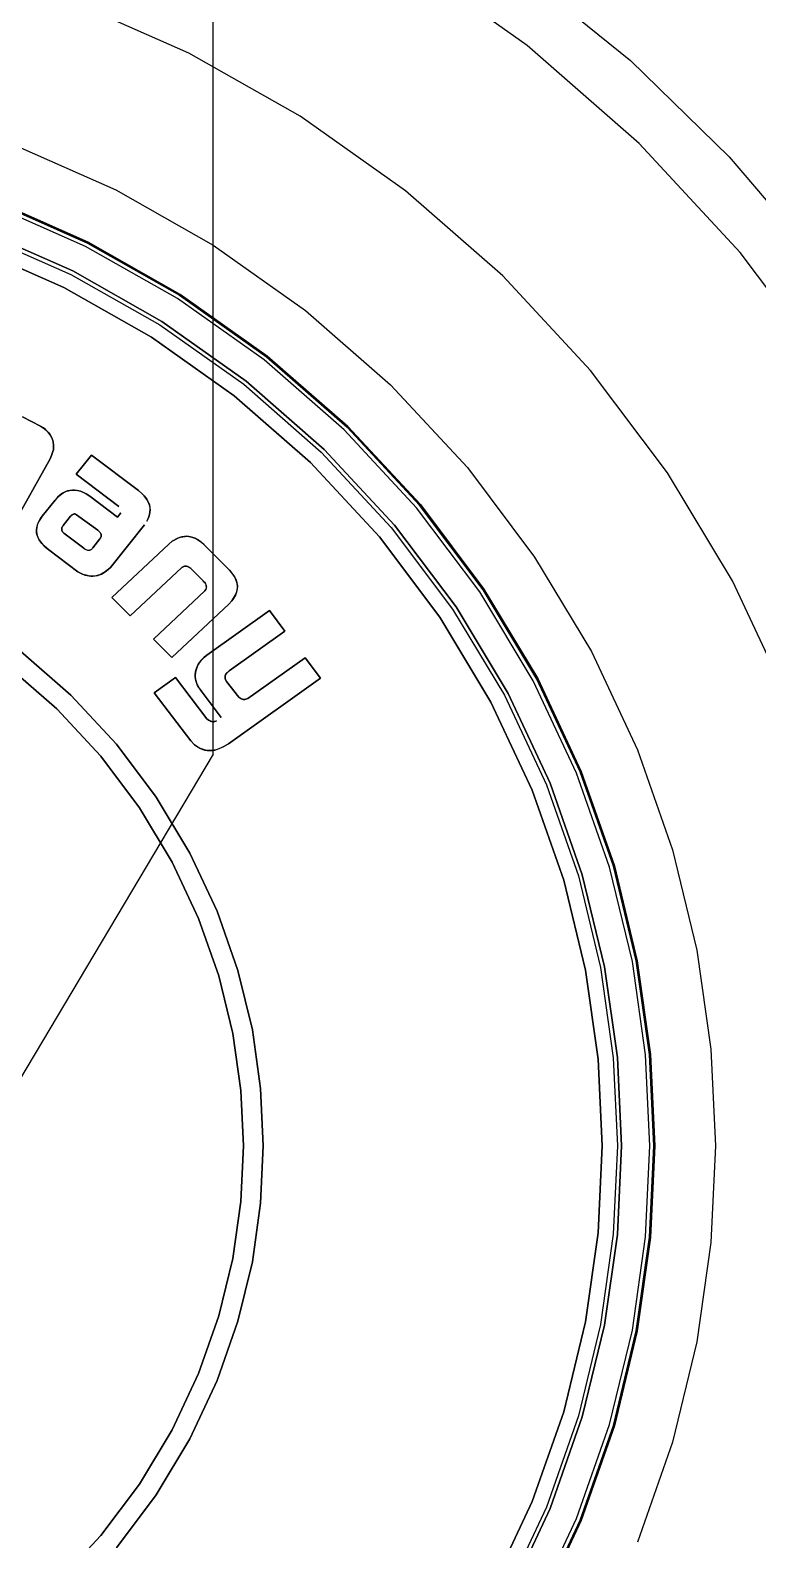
# Model space of a CAD drawing. Header units: millimetres. Extents: x 10366 to 13995, y 24552 to 29685.
# Drawn here: x 11322.89 to 11341.42, y 27981.91 to 28020.38 of the extents above; entities that cross this region are included whole.
import ezdxf

# ---------------------------------------------------------------- set-up
doc = ezdxf.new("R2010")
doc.units = ezdxf.units.MM
doc.header["$LTSCALE"] = 3
doc.layers.add('DomyÅ›lny', color=7, linetype='Continuous')

msp = doc.modelspace()

# ---------------------------------------------------------------- linework, layer by layer
at = {"layer": 'DomyÅ›lny'}
for p, q in [((11327.545, 28001.932), (11327.545, 28029.621)), ((11324.058, 28009.068), (11324.447, 28009.555)), ((11324.447, 28009.555), (11324.058, 28009.068)), ((11323.19, 28007.996), (11323.519, 28008.408)), ((11323.519, 28008.408), (11323.19, 28007.996)), ((11325.115, 28007.972), (11325.198, 28008.084)), ((11325.198, 28008.084), (11325.115, 28007.972)), ((11323.912, 28007.999), (11323.727, 28007.761)), ((11323.727, 28007.761), (11323.912, 28007.999)), ((11324.486, 28007.193), (11324.661, 28007.42)), ((11324.661, 28007.42), (11324.486, 28007.193)), ((11326.419, 28007.286), (11326.507, 28007.357)), ((11326.507, 28007.357), (11326.419, 28007.286)), ((11326.027, 28004.863), (11327.339, 28006.098)), ((11327.339, 28006.098), (11326.027, 28004.863)), ((11328.024, 28005.841), (11327.944, 28005.752)), ((11327.944, 28005.752), (11328.024, 28005.841)), ((11328.431, 28003.351), (11329.889, 28004.392)), ((11329.889, 28004.392), (11328.431, 28003.351)), ((11327.545, 28001.932), (11319.232, 27987.951)), ((11327.934, 28002.194), (11327.821, 28002.125)), ((11327.821, 28002.125), (11327.934, 28002.194))]:
    msp.add_line(p, q, dxfattribs=at)
for points in [[(11343.23, 28011.715, 0), (11340.974, 28014.716, 0), (11338.399, 28017.49, 0), (11335.542, 28019.991, 0), (11332.451, 28022.182, 0)], [(11335.419, 28021.84, 0), (11338.174, 28019.611, 0), (11340.693, 28017.155, 0), (11342.974, 28014.475, 0)], [(11342.114, 28003.49, 0), (11340.774, 28006.349, 0), (11339.119, 28009.105, 0), (11337.161, 28011.71, 0), (11334.925, 28014.118, 0), (11332.446, 28016.288, 0), (11329.763, 28018.189, 0), (11326.925, 28019.797, 0), (11323.98, 28021.098, 0)], [(11312.097, 28017.876, 0), (11314.496, 28017.772, 0), (11316.955, 28017.444, 0), (11319.443, 28016.876, 0), (11321.925, 28016.056, 0), (11324.36, 28014.98, 0), (11326.707, 28013.65, 0), (11328.925, 28012.078, 0), (11330.976, 28010.283, 0), (11332.825, 28008.292, 0), (11334.444, 28006.138, 0), (11335.813, 28003.858, 0), (11336.922, 28001.494, 0), (11337.766, 27999.085, 0), (11338.35, 27996.668, 0), (11338.688, 27994.28, 0), (11338.796, 27991.951, 0), (11338.688, 27989.621, 0), (11338.35, 27987.233, 0), (11337.766, 27984.817, 0), (11336.922, 27982.408, 0), (11335.813, 27980.044, 0)], [(11312.097, 28017.851, 0), (11314.494, 28017.746, 0), (11316.95, 28017.419, 0), (11319.436, 28016.851, 0), (11321.915, 28016.033, 0), (11324.348, 28014.958, 0), (11326.693, 28013.629, 0), (11328.909, 28012.059, 0), (11330.958, 28010.265, 0), (11332.805, 28008.276, 0), (11334.422, 28006.124, 0), (11335.79, 28003.847, 0), (11336.897, 28001.485, 0), (11337.74, 27999.078, 0), (11338.325, 27996.664, 0), (11338.662, 27994.278, 0), (11338.77, 27991.951, 0), (11338.662, 27989.624, 0), (11338.325, 27987.238, 0), (11337.74, 27984.824, 0), (11336.897, 27982.417, 0), (11335.79, 27980.055, 0)], [(11322.493, 28017.449, 0), (11325.068, 28016.311, 0), (11327.551, 28014.904, 0), (11329.898, 28013.241, 0), (11332.067, 28011.342, 0), (11334.023, 28009.236, 0), (11335.735, 28006.957, 0), (11337.184, 28004.546, 0), (11338.356, 28002.045, 0), (11339.249, 27999.497, 0), (11339.867, 27996.941, 0), (11340.225, 27994.415, 0), (11340.339, 27991.951, 0), (11340.225, 27989.487, 0), (11339.867, 27986.961, 0), (11339.249, 27984.405, 0), (11338.356, 27981.857, 0)], [(11335.699, 27980.101, 0), (11336.802, 27982.454, 0), (11337.642, 27984.852, 0), (11338.224, 27987.256, 0), (11338.56, 27989.633, 0), (11338.667, 27991.951, 0), (11338.56, 27994.269, 0), (11338.224, 27996.646, 0), (11337.642, 27999.05, 0), (11336.802, 28001.448, 0), (11335.699, 28003.801, 0), (11334.336, 28006.069, 0), (11332.725, 28008.213, 0), (11330.885, 28010.195, 0), (11328.844, 28011.981, 0), (11326.636, 28013.546, 0), (11324.3, 28014.869, 0), (11321.877, 28015.94, 0)], [(11335.79, 27980.055, 0), (11336.897, 27982.417, 0), (11337.74, 27984.824, 0), (11338.325, 27987.238, 0), (11338.662, 27989.624, 0), (11338.77, 27991.951, 0), (11338.662, 27994.278, 0), (11338.325, 27996.664, 0), (11337.74, 27999.078, 0), (11336.897, 28001.485, 0), (11335.79, 28003.847, 0), (11334.422, 28006.124, 0), (11332.805, 28008.276, 0), (11330.958, 28010.265, 0), (11328.909, 28012.059, 0), (11326.693, 28013.629, 0), (11324.348, 28014.958, 0), (11321.915, 28016.033, 0)], [(11335.813, 27980.044, 0), (11336.922, 27982.408, 0), (11337.766, 27984.817, 0), (11338.35, 27987.233, 0), (11338.688, 27989.621, 0), (11338.796, 27991.951, 0), (11338.688, 27994.28, 0), (11338.35, 27996.668, 0), (11337.766, 27999.085, 0), (11336.922, 28001.494, 0), (11335.813, 28003.858, 0), (11334.444, 28006.138, 0), (11332.825, 28008.292, 0), (11330.976, 28010.283, 0), (11328.925, 28012.078, 0), (11326.707, 28013.65, 0), (11324.36, 28014.98, 0), (11321.925, 28016.056, 0)], [(11321.574, 28015.196, 0), (11323.922, 28014.158, 0), (11326.185, 28012.876, 0), (11328.325, 28011.36, 0), (11330.302, 28009.629, 0), (11332.085, 28007.708, 0), (11333.646, 28005.631, 0), (11334.967, 28003.433, 0), (11336.035, 28001.153, 0), (11336.849, 27998.83, 0), (11337.413, 27996.5, 0), (11337.739, 27994.197, 0), (11337.843, 27991.951, 0), (11337.739, 27989.705, 0), (11337.413, 27987.402, 0), (11336.849, 27985.072, 0), (11336.035, 27982.749, 0), (11334.967, 27980.469, 0)], [(11321.612, 28015.289, 0), (11323.969, 28014.247, 0), (11326.242, 28012.96, 0), (11328.39, 28011.437, 0), (11330.375, 28009.699, 0), (11332.165, 28007.771, 0), (11333.733, 28005.686, 0), (11335.058, 28003.479, 0), (11336.131, 28001.19, 0), (11336.948, 27998.857, 0), (11337.515, 27996.518, 0), (11337.842, 27994.206, 0), (11337.946, 27991.951, 0), (11337.842, 27989.696, 0), (11337.515, 27987.384, 0), (11336.948, 27985.044, 0), (11336.131, 27982.712, 0), (11335.058, 27980.423, 0)], [(11335.058, 27980.423, 0), (11336.131, 27982.712, 0), (11336.948, 27985.044, 0), (11337.515, 27987.384, 0), (11337.842, 27989.696, 0), (11337.946, 27991.951, 0), (11337.842, 27994.206, 0), (11337.515, 27996.518, 0), (11336.948, 27998.857, 0), (11336.131, 28001.19, 0), (11335.058, 28003.479, 0), (11333.733, 28005.686, 0), (11332.165, 28007.771, 0), (11330.375, 28009.699, 0), (11328.39, 28011.437, 0), (11326.242, 28012.96, 0), (11323.969, 28014.247, 0), (11321.612, 28015.289, 0)], [(11334.622, 27980.642, 0), (11335.675, 27982.887, 0), (11336.476, 27985.176, 0), (11337.032, 27987.47, 0), (11337.353, 27989.738, 0), (11337.455, 27991.951, 0), (11337.353, 27994.163, 0), (11337.032, 27996.432, 0), (11336.476, 27998.726, 0), (11335.675, 28001.015, 0), (11334.622, 28003.26, 0), (11333.322, 28005.425, 0), (11331.784, 28007.471, 0), (11330.028, 28009.362, 0), (11328.08, 28011.067, 0), (11325.973, 28012.561, 0), (11323.744, 28013.824, 0), (11321.431, 28014.846, 0)], [(11321.431, 28014.846, 0), (11323.744, 28013.824, 0), (11325.973, 28012.561, 0), (11328.08, 28011.067, 0), (11330.028, 28009.362, 0), (11331.784, 28007.471, 0), (11333.322, 28005.425, 0), (11334.622, 28003.26, 0), (11335.675, 28001.015, 0), (11336.476, 27998.726, 0), (11337.032, 27996.432, 0), (11337.353, 27994.163, 0), (11337.455, 27991.951, 0), (11337.353, 27989.738, 0), (11337.032, 27987.47, 0), (11336.476, 27985.176, 0), (11335.675, 27982.887, 0), (11334.622, 27980.642, 0)], [(11322.695, 28010.525, 0), (11323.148, 28010.289, 0)], [(11323.148, 28010.289, 0), (11322.695, 28010.525, 0)], [(11323.148, 28010.289, 0), (11323.25, 28010.226, 0), (11323.304, 28010.181, 0), (11323.352, 28010.13, 0), (11323.395, 28010.072, 0), (11323.437, 28009.993, 0), (11323.456, 28009.943, 0), (11323.47, 28009.894, 0), (11323.484, 28009.806, 0)], [(11323.484, 28009.806, 0), (11323.469, 28009.897, 0), (11323.455, 28009.948, 0), (11323.435, 28009.999, 0), (11323.413, 28010.042, 0), (11323.371, 28010.107, 0), (11323.326, 28010.159, 0), (11323.275, 28010.207, 0), (11323.223, 28010.245, 0), (11323.148, 28010.289, 0)], [(11323.484, 28009.806, 0), (11323.484, 28009.733, 0), (11323.479, 28009.691, 0), (11323.468, 28009.643, 0), (11323.434, 28009.543, 0), (11323.392, 28009.459, 0)], [(11323.392, 28009.459, 0), (11323.434, 28009.544, 0), (11323.468, 28009.644, 0), (11323.479, 28009.692, 0), (11323.484, 28009.733, 0), (11323.484, 28009.806, 0)], [(11323.392, 28009.459, 0), (11322.438, 28007.741, 0)], [(11322.438, 28007.741, 0), (11323.392, 28009.459, 0)], [(11324.447, 28009.555, 0), (11325.646, 28008.651, 0)], [(11325.646, 28008.651, 0), (11324.447, 28009.555, 0)], [(11325.148, 28008.247, 0), (11324.058, 28009.068, 0)], [(11324.058, 28009.068, 0), (11325.148, 28008.247, 0)], [(11323.519, 28008.408, 0), (11323.597, 28008.493, 0), (11323.657, 28008.545, 0), (11323.729, 28008.593, 0), (11323.815, 28008.632, 0), (11323.866, 28008.647, 0), (11323.925, 28008.657, 0), (11324.017, 28008.661, 0), (11324.088, 28008.653, 0), (11324.17, 28008.633, 0), (11324.248, 28008.602, 0), (11324.316, 28008.566, 0), (11324.41, 28008.503, 0)], [(11324.41, 28008.503, 0), (11324.316, 28008.566, 0), (11324.248, 28008.602, 0), (11324.169, 28008.633, 0), (11324.087, 28008.653, 0), (11324.016, 28008.661, 0), (11323.961, 28008.661, 0), (11323.895, 28008.653, 0), (11323.841, 28008.64, 0), (11323.793, 28008.624, 0), (11323.711, 28008.582, 0), (11323.641, 28008.532, 0), (11323.585, 28008.481, 0), (11323.519, 28008.408, 0)], [(11324.41, 28008.503, 0), (11325.115, 28007.972, 0)], [(11325.115, 28007.972, 0), (11324.41, 28008.503, 0)], [(11325.646, 28008.651, 0), (11325.732, 28008.574, 0)], [(11325.732, 28008.574, 0), (11325.646, 28008.651, 0)], [(11325.732, 28008.574, 0), (11325.791, 28008.513, 0), (11325.855, 28008.429, 0), (11325.885, 28008.376, 0), (11325.908, 28008.328, 0), (11325.922, 28008.285, 0), (11325.938, 28008.208, 0), (11325.941, 28008.16, 0), (11325.938, 28008.101, 0), (11325.928, 28008.039, 0), (11325.912, 28007.983, 0), (11325.862, 28007.871, 0)], [(11325.862, 28007.871, 0), (11325.893, 28007.935, 0), (11325.911, 28007.983, 0), (11325.927, 28008.038, 0), (11325.938, 28008.1, 0), (11325.941, 28008.158, 0), (11325.939, 28008.206, 0), (11325.924, 28008.281, 0), (11325.91, 28008.323, 0), (11325.887, 28008.373, 0), (11325.856, 28008.426, 0), (11325.791, 28008.513, 0), (11325.732, 28008.574, 0)], [(11324.069, 28008.035, 0), (11324.048, 28008.046, 0), (11324.036, 28008.05, 0), (11324.024, 28008.053, 0), (11324.011, 28008.053, 0), (11324, 28008.052, 0), (11323.987, 28008.049, 0), (11323.971, 28008.043, 0), (11323.951, 28008.032, 0), (11323.93, 28008.016, 0), (11323.912, 28007.999, 0)], [(11323.912, 28007.999, 0), (11323.931, 28008.017, 0), (11323.952, 28008.033, 0), (11323.972, 28008.044, 0), (11323.988, 28008.05, 0), (11324.001, 28008.052, 0), (11324.011, 28008.053, 0), (11324.018, 28008.053, 0), (11324.03, 28008.051, 0), (11324.043, 28008.048, 0), (11324.053, 28008.044, 0), (11324.069, 28008.035, 0)], [(11323.19, 28007.996, 0), (11323.146, 28007.933, 0), (11323.099, 28007.849, 0), (11323.067, 28007.769, 0), (11323.053, 28007.708, 0), (11323.046, 28007.642, 0), (11323.048, 28007.601, 0), (11323.054, 28007.555, 0), (11323.066, 28007.506, 0), (11323.082, 28007.462, 0), (11323.118, 28007.391, 0), (11323.181, 28007.304, 0), (11323.243, 28007.237, 0), (11323.361, 28007.137, 0)], [(11323.361, 28007.137, 0), (11323.242, 28007.238, 0), (11323.18, 28007.305, 0), (11323.116, 28007.394, 0), (11323.08, 28007.468, 0), (11323.064, 28007.514, 0), (11323.052, 28007.564, 0), (11323.047, 28007.609, 0), (11323.047, 28007.649, 0), (11323.054, 28007.713, 0), (11323.07, 28007.777, 0), (11323.103, 28007.858, 0), (11323.148, 28007.936, 0), (11323.19, 28007.996, 0)], [(11323.727, 28007.761, 0), (11323.716, 28007.746, 0), (11323.704, 28007.726, 0), (11323.698, 28007.714, 0), (11323.694, 28007.7, 0), (11323.691, 28007.687, 0), (11323.69, 28007.673, 0), (11323.691, 28007.656, 0), (11323.693, 28007.641, 0), (11323.698, 28007.626, 0), (11323.706, 28007.611, 0), (11323.714, 28007.597, 0), (11323.742, 28007.565, 0)], [(11323.742, 28007.565, 0), (11323.722, 28007.587, 0), (11323.713, 28007.6, 0), (11323.704, 28007.615, 0), (11323.696, 28007.631, 0), (11323.692, 28007.646, 0), (11323.69, 28007.663, 0), (11323.69, 28007.679, 0), (11323.692, 28007.693, 0), (11323.695, 28007.705, 0), (11323.706, 28007.729, 0), (11323.717, 28007.747, 0), (11323.727, 28007.761, 0)], [(11324.613, 28007.638, 0), (11324.069, 28008.035, 0)], [(11324.069, 28008.035, 0), (11324.613, 28007.638, 0)], [(11325.798, 28007.775, 0), (11324.931, 28006.692, 0)], [(11324.931, 28006.692, 0), (11325.798, 28007.775, 0)], [(11323.742, 28007.565, 0), (11324.256, 28007.178, 0)], [(11324.256, 28007.178, 0), (11323.742, 28007.565, 0)], [(11324.661, 28007.42, 0), (11324.676, 28007.44, 0), (11324.682, 28007.451, 0), (11324.688, 28007.462, 0), (11324.692, 28007.475, 0), (11324.695, 28007.487, 0), (11324.697, 28007.501, 0), (11324.696, 28007.518, 0), (11324.695, 28007.528, 0), (11324.692, 28007.538, 0), (11324.688, 28007.549, 0), (11324.678, 28007.568, 0), (11324.667, 28007.583, 0), (11324.644, 28007.611, 0), (11324.613, 28007.638, 0)], [(11324.613, 28007.638, 0), (11324.662, 28007.59, 0), (11324.673, 28007.575, 0), (11324.684, 28007.558, 0), (11324.692, 28007.537, 0), (11324.695, 28007.527, 0), (11324.696, 28007.517, 0), (11324.697, 28007.5, 0), (11324.695, 28007.487, 0), (11324.692, 28007.474, 0), (11324.688, 28007.462, 0), (11324.682, 28007.451, 0), (11324.676, 28007.44, 0), (11324.661, 28007.42, 0)], [(11324.969, 28005.927, 0), (11326.419, 28007.286, 0)], [(11326.419, 28007.286, 0), (11324.969, 28005.927, 0)], [(11326.507, 28007.357, 0), (11326.572, 28007.397, 0), (11326.662, 28007.442, 0), (11326.717, 28007.461, 0), (11326.777, 28007.475, 0), (11326.834, 28007.483, 0), (11326.883, 28007.484, 0), (11326.926, 28007.48, 0), (11326.971, 28007.473, 0), (11327.03, 28007.457, 0), (11327.103, 28007.426, 0), (11327.174, 28007.385, 0), (11327.233, 28007.342, 0), (11327.32, 28007.263, 0)], [(11327.32, 28007.263, 0), (11327.249, 28007.329, 0), (11327.15, 28007.4, 0), (11327.087, 28007.433, 0), (11327.026, 28007.458, 0), (11326.972, 28007.473, 0), (11326.926, 28007.48, 0), (11326.877, 28007.484, 0), (11326.819, 28007.481, 0), (11326.753, 28007.47, 0), (11326.688, 28007.451, 0), (11326.631, 28007.428, 0), (11326.507, 28007.357, 0)], [(11324.103, 28006.578, 0), (11323.361, 28007.137, 0)], [(11323.361, 28007.137, 0), (11324.103, 28006.578, 0)], [(11324.256, 28007.178, 0), (11324.29, 28007.157, 0), (11324.308, 28007.147, 0), (11324.328, 28007.139, 0), (11324.348, 28007.134, 0), (11324.368, 28007.131, 0), (11324.386, 28007.131, 0), (11324.402, 28007.133, 0), (11324.415, 28007.136, 0), (11324.424, 28007.14, 0), (11324.434, 28007.145, 0), (11324.444, 28007.152, 0), (11324.455, 28007.16, 0), (11324.466, 28007.171, 0), (11324.486, 28007.193, 0)], [(11327.32, 28007.263, 0), (11327.96, 28006.62, 0)], [(11327.96, 28006.62, 0), (11327.32, 28007.263, 0)], [(11324.931, 28006.692, 0), (11324.793, 28006.576, 0), (11324.698, 28006.521, 0), (11324.65, 28006.502, 0), (11324.568, 28006.479, 0), (11324.507, 28006.471, 0), (11324.452, 28006.469, 0), (11324.402, 28006.472, 0), (11324.311, 28006.49, 0), (11324.234, 28006.514, 0), (11324.171, 28006.542, 0), (11324.103, 28006.578, 0)], [(11324.103, 28006.578, 0), (11324.218, 28006.521, 0), (11324.291, 28006.495, 0), (11324.379, 28006.475, 0), (11324.428, 28006.47, 0), (11324.48, 28006.469, 0), (11324.538, 28006.474, 0), (11324.608, 28006.489, 0), (11324.652, 28006.502, 0), (11324.7, 28006.522, 0), (11324.795, 28006.577, 0), (11324.871, 28006.636, 0), (11324.931, 28006.692, 0)], [(11326.749, 28006.691, 0), (11325.435, 28005.459, 0)], [(11325.435, 28005.459, 0), (11326.749, 28006.691, 0)], [(11327.005, 28006.639, 0), (11326.976, 28006.666, 0), (11326.939, 28006.693, 0), (11326.92, 28006.704, 0), (11326.905, 28006.711, 0), (11326.891, 28006.716, 0), (11326.865, 28006.722, 0), (11326.849, 28006.723, 0), (11326.832, 28006.723, 0), (11326.814, 28006.72, 0), (11326.796, 28006.716, 0), (11326.779, 28006.709, 0), (11326.764, 28006.701, 0), (11326.749, 28006.691, 0)], [(11326.749, 28006.691, 0), (11326.78, 28006.709, 0), (11326.798, 28006.716, 0), (11326.816, 28006.721, 0), (11326.834, 28006.723, 0), (11326.852, 28006.723, 0), (11326.868, 28006.721, 0), (11326.895, 28006.715, 0), (11326.909, 28006.709, 0), (11326.925, 28006.701, 0), (11326.962, 28006.677, 0), (11327.005, 28006.639, 0)], [(11327.294, 28006.348, 0), (11327.005, 28006.639, 0)], [(11327.005, 28006.639, 0), (11327.294, 28006.348, 0)], [(11327.96, 28006.62, 0), (11328.026, 28006.547, 0), (11328.093, 28006.452, 0), (11328.124, 28006.389, 0), (11328.142, 28006.342, 0), (11328.154, 28006.3, 0), (11328.164, 28006.231, 0), (11328.165, 28006.196, 0), (11328.162, 28006.152, 0), (11328.153, 28006.097, 0), (11328.136, 28006.039, 0), (11328.114, 28005.987, 0), (11328.066, 28005.901, 0), (11328.024, 28005.841, 0)], [(11328.024, 28005.841, 0), (11328.069, 28005.904, 0), (11328.119, 28005.997, 0), (11328.141, 28006.054, 0), (11328.157, 28006.115, 0), (11328.164, 28006.169, 0), (11328.165, 28006.213, 0), (11328.158, 28006.28, 0), (11328.137, 28006.359, 0), (11328.118, 28006.403, 0), (11328.084, 28006.467, 0), (11328.019, 28006.555, 0), (11327.96, 28006.62, 0)], [(11327.339, 28006.098, 0), (11327.358, 28006.125, 0), (11327.365, 28006.141, 0), (11327.37, 28006.156, 0), (11327.374, 28006.173, 0), (11327.375, 28006.189, 0), (11327.375, 28006.204, 0), (11327.373, 28006.218, 0), (11327.366, 28006.245, 0), (11327.359, 28006.261, 0), (11327.349, 28006.28, 0), (11327.322, 28006.318, 0), (11327.294, 28006.348, 0)], [(11327.294, 28006.348, 0), (11327.324, 28006.316, 0), (11327.352, 28006.275, 0), (11327.361, 28006.256, 0), (11327.367, 28006.241, 0), (11327.373, 28006.215, 0), (11327.375, 28006.201, 0), (11327.375, 28006.186, 0), (11327.373, 28006.17, 0), (11327.37, 28006.154, 0), (11327.364, 28006.139, 0), (11327.357, 28006.125, 0), (11327.339, 28006.098, 0)], [(11325.435, 28005.459, 0), (11324.969, 28005.927, 0)], [(11324.969, 28005.927, 0), (11325.435, 28005.459, 0)], [(11327.944, 28005.752, 0), (11326.495, 28004.393, 0)], [(11326.495, 28004.393, 0), (11327.944, 28005.752, 0)], [(11327.387, 28004.455, 0), (11328.981, 28005.592, 0)], [(11328.981, 28005.592, 0), (11327.387, 28004.455, 0)], [(11328.981, 28005.592, 0), (11329.377, 28005.068, 0)], [(11329.377, 28005.068, 0), (11328.981, 28005.592, 0)], [(11329.377, 28005.068, 0), (11327.954, 28004.053, 0)], [(11327.954, 28004.053, 0), (11329.377, 28005.068, 0)], [(11326.495, 28004.393, 0), (11326.027, 28004.863, 0)], [(11326.027, 28004.863, 0), (11326.495, 28004.393, 0)], [(11325.084, 27981.713, 0), (11326.098, 27983.063, 0), (11326.956, 27984.491, 0), (11327.65, 27985.972, 0), (11328.179, 27987.482, 0), (11328.546, 27988.995, 0), (11328.757, 27990.491, 0), (11328.825, 27991.951, 0), (11328.757, 27993.41, 0), (11328.546, 27994.907, 0), (11328.179, 27996.42, 0), (11327.65, 27997.93, 0), (11326.956, 27999.411, 0), (11326.098, 28000.839, 0), (11325.084, 28002.189, 0), (11323.925, 28003.437, 0), (11322.64, 28004.561, 0)], [(11322.64, 28004.561, 0), (11323.925, 28003.437, 0), (11325.084, 28002.189, 0), (11326.098, 28000.839, 0), (11326.956, 27999.411, 0), (11327.65, 27997.93, 0), (11328.179, 27996.42, 0), (11328.546, 27994.907, 0), (11328.757, 27993.41, 0), (11328.825, 27991.951, 0), (11328.757, 27990.491, 0), (11328.546, 27988.995, 0), (11328.179, 27987.482, 0), (11327.65, 27985.972, 0), (11326.956, 27984.491, 0), (11326.098, 27983.063, 0), (11325.084, 27981.713, 0)], [(11327.24, 28003.548, 0), (11327.152, 28003.685, 0), (11327.12, 28003.757, 0), (11327.102, 28003.811, 0), (11327.095, 28003.849, 0), (11327.09, 28003.913, 0), (11327.093, 28003.971, 0), (11327.109, 28004.065, 0), (11327.141, 28004.164, 0), (11327.166, 28004.218, 0), (11327.199, 28004.272, 0), (11327.238, 28004.322, 0), (11327.323, 28004.404, 0), (11327.387, 28004.455, 0)], [(11327.387, 28004.455, 0), (11327.381, 28004.451, 0), (11327.321, 28004.403, 0), (11327.235, 28004.318, 0), (11327.196, 28004.267, 0), (11327.163, 28004.213, 0), (11327.139, 28004.158, 0), (11327.108, 28004.058, 0), (11327.092, 28003.965, 0), (11327.09, 28003.908, 0), (11327.095, 28003.846, 0), (11327.103, 28003.808, 0), (11327.121, 28003.754, 0), (11327.153, 28003.683, 0), (11327.195, 28003.612, 0), (11327.24, 28003.548, 0)], [(11329.889, 28004.392, 0), (11330.284, 28003.87, 0)], [(11330.284, 28003.87, 0), (11329.889, 28004.392, 0)], [(11322.32, 28004.178, 0), (11323.566, 28003.087, 0), (11324.689, 28001.878, 0), (11325.672, 28000.569, 0), (11326.504, 27999.184, 0), (11327.177, 27997.748, 0), (11327.69, 27996.284, 0), (11328.045, 27994.817, 0), (11328.25, 27993.366, 0), (11328.316, 27991.951, 0), (11328.25, 27990.536, 0), (11328.045, 27989.085, 0), (11327.69, 27987.617, 0), (11327.177, 27986.154, 0), (11326.504, 27984.717, 0), (11325.672, 27983.333, 0), (11324.689, 27982.024, 0), (11323.566, 27980.815, 0)], [(11323.566, 27980.815, 0), (11324.689, 27982.024, 0), (11325.672, 27983.333, 0), (11326.504, 27984.717, 0), (11327.177, 27986.154, 0), (11327.69, 27987.617, 0), (11328.045, 27989.085, 0), (11328.25, 27990.536, 0), (11328.316, 27991.951, 0), (11328.25, 27993.366, 0), (11328.045, 27994.817, 0), (11327.69, 27996.284, 0), (11327.177, 27997.748, 0), (11326.504, 27999.184, 0), (11325.672, 28000.569, 0), (11324.689, 28001.878, 0), (11323.566, 28003.087, 0), (11322.32, 28004.178, 0)], [(11326.048, 28003.5, 0), (11326.59, 28003.887, 0)], [(11326.59, 28003.887, 0), (11326.048, 28003.5, 0)], [(11326.59, 28003.887, 0), (11327.386, 28002.836, 0)], [(11327.386, 28002.836, 0), (11326.59, 28003.887, 0)], [(11327.954, 28004.053, 0), (11327.909, 28004.015, 0), (11327.889, 28003.994, 0), (11327.872, 28003.97, 0), (11327.865, 28003.957, 0), (11327.859, 28003.944, 0), (11327.854, 28003.93, 0), (11327.851, 28003.917, 0), (11327.85, 28003.905, 0), (11327.85, 28003.886, 0), (11327.851, 28003.873, 0), (11327.854, 28003.861, 0), (11327.862, 28003.837, 0), (11327.874, 28003.815, 0), (11327.891, 28003.788, 0)], [(11327.891, 28003.788, 0), (11327.876, 28003.812, 0), (11327.863, 28003.836, 0), (11327.854, 28003.861, 0), (11327.851, 28003.873, 0), (11327.85, 28003.885, 0), (11327.85, 28003.903, 0), (11327.853, 28003.926, 0), (11327.857, 28003.939, 0), (11327.862, 28003.952, 0), (11327.876, 28003.976, 0), (11327.893, 28003.998, 0), (11327.912, 28004.018, 0), (11327.954, 28004.053, 0)], [(11330.284, 28003.87, 0), (11327.934, 28002.194, 0)], [(11327.934, 28002.194, 0), (11330.284, 28003.87, 0)], [(11326.976, 28002.273, 0), (11326.048, 28003.5, 0)], [(11326.048, 28003.5, 0), (11326.976, 28002.273, 0)], [(11327.754, 28002.868, 0), (11327.24, 28003.548, 0)], [(11327.24, 28003.548, 0), (11327.754, 28002.868, 0)], [(11327.891, 28003.788, 0), (11328.201, 28003.388, 0)], [(11328.201, 28003.388, 0), (11327.891, 28003.788, 0)], [(11328.201, 28003.388, 0), (11328.228, 28003.365, 0), (11328.243, 28003.355, 0), (11328.259, 28003.346, 0), (11328.276, 28003.339, 0), (11328.292, 28003.334, 0), (11328.309, 28003.33, 0), (11328.325, 28003.328, 0), (11328.356, 28003.328, 0), (11328.383, 28003.333, 0), (11328.408, 28003.341, 0), (11328.431, 28003.351, 0)], [(11328.431, 28003.351, 0), (11328.404, 28003.34, 0), (11328.375, 28003.331, 0), (11328.359, 28003.329, 0), (11328.343, 28003.328, 0), (11328.326, 28003.328, 0), (11328.309, 28003.33, 0), (11328.293, 28003.333, 0), (11328.262, 28003.344, 0), (11328.236, 28003.36, 0), (11328.201, 28003.388, 0)], [(11327.386, 28002.836, 0), (11327.428, 28002.803, 0), (11327.451, 28002.788, 0), (11327.472, 28002.778, 0), (11327.506, 28002.767, 0), (11327.535, 28002.761, 0), (11327.563, 28002.761, 0), (11327.588, 28002.765, 0), (11327.61, 28002.771, 0), (11327.629, 28002.779, 0)], [(11327.629, 28002.779, 0), (11327.604, 28002.769, 0), (11327.59, 28002.765, 0), (11327.574, 28002.762, 0), (11327.557, 28002.761, 0), (11327.54, 28002.761, 0), (11327.511, 28002.765, 0), (11327.486, 28002.773, 0), (11327.454, 28002.787, 0), (11327.418, 28002.81, 0), (11327.386, 28002.836, 0)], [(11327.071, 28002.174, 0), (11326.976, 28002.273, 0)], [(11326.976, 28002.273, 0), (11327.071, 28002.174, 0)], [(11327.821, 28002.125, 0), (11327.738, 28002.085, 0), (11327.628, 28002.047, 0), (11327.517, 28002.027, 0), (11327.428, 28002.025, 0), (11327.355, 28002.034, 0), (11327.298, 28002.048, 0), (11327.229, 28002.074, 0), (11327.181, 28002.098, 0), (11327.071, 28002.174, 0)], [(11327.071, 28002.174, 0), (11327.136, 28002.125, 0), (11327.221, 28002.078, 0), (11327.281, 28002.054, 0), (11327.331, 28002.039, 0), (11327.397, 28002.028, 0), (11327.479, 28002.025, 0), (11327.531, 28002.029, 0), (11327.592, 28002.039, 0), (11327.662, 28002.057, 0), (11327.821, 28002.125, 0)]]:
    msp.add_polyline3d(points, dxfattribs=at)

doc.saveas('drawing.dxf')
